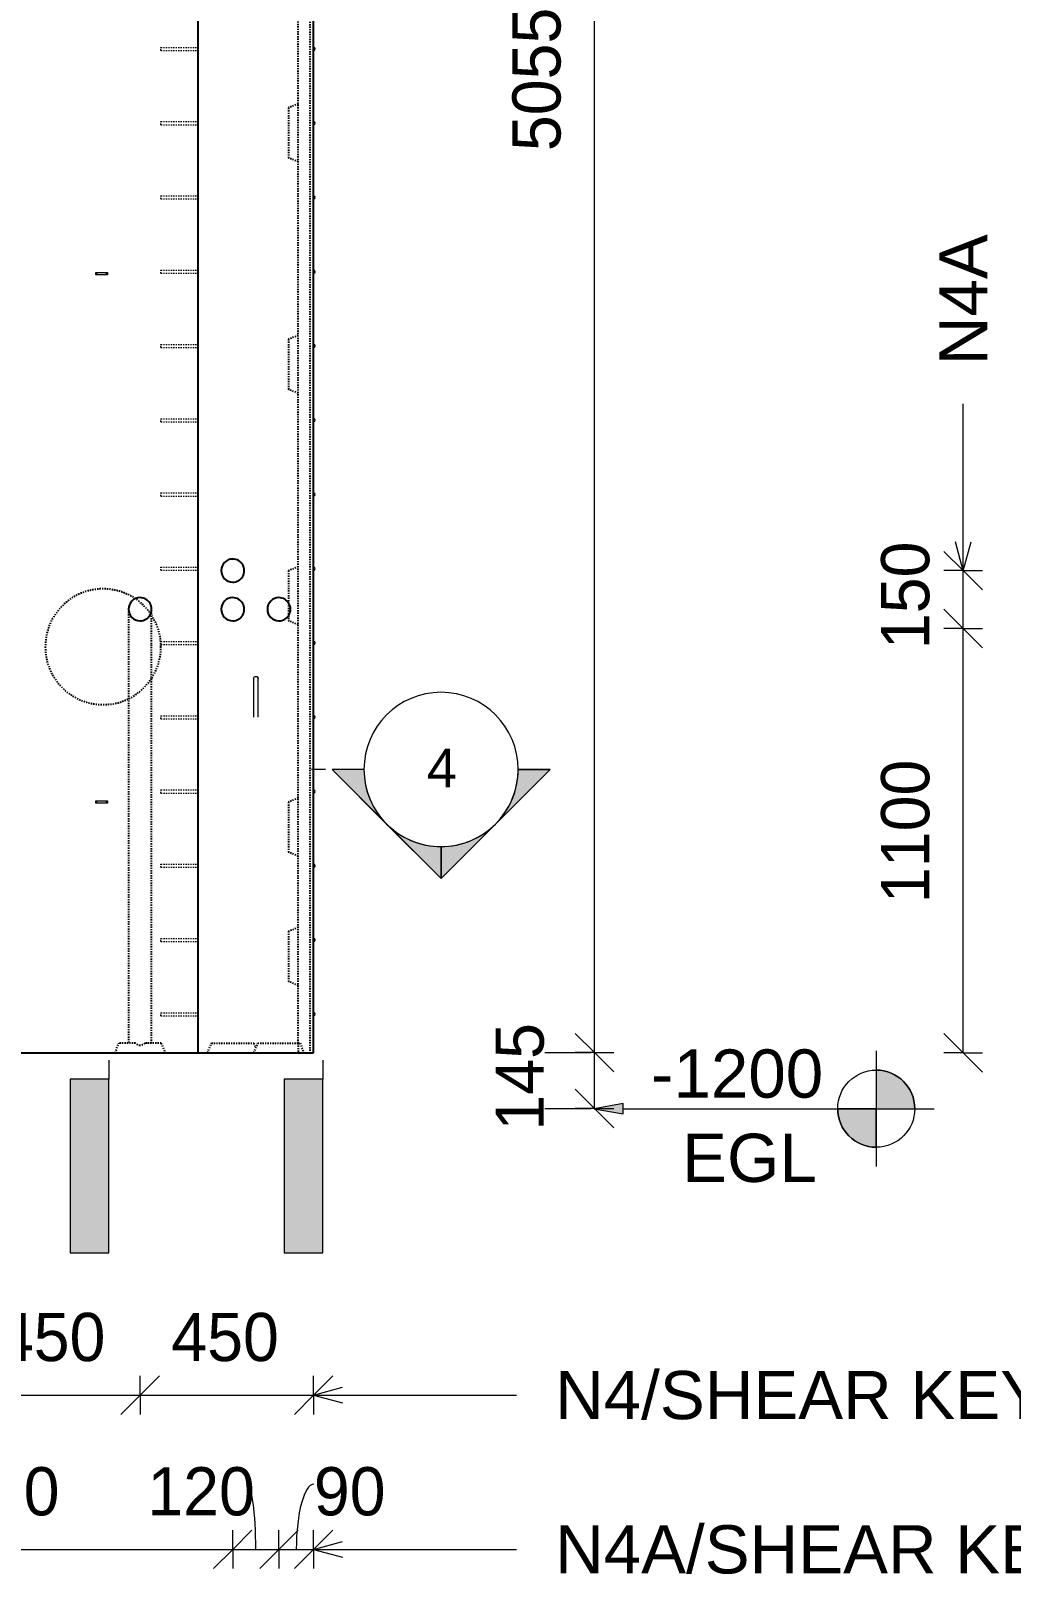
# Model space of a CAD drawing. Header units: millimetres. Extents: x -14784 to 1566, y -2747 to 9321.
# Drawn here: x -9119 to -6576, y -2747 to 1254 of the extents above; entities that cross this region are included whole.
import ezdxf

# ---------------------------------------------------------------- set-up
doc = ezdxf.new("R2010")
doc.units = ezdxf.units.MM
doc.linetypes.add('Dash', pattern=[6.36, 3.18, -3.18])
for name, color, linetype, lineweight in [('A-ANNO-DIMS', 211, 'Continuous', 9), ('A-ANNO-DIMS-50', 211, 'Continuous', 9), ('A-DETL-GENF', 92, 'Continuous', 18), ('A-DETL-MBND', 5, 'Continuous', 18), ('A-DETL-THIN', 151, 'Continuous', 18), ('A-GENM', 13, 'Continuous', 18), ('A-WALL', 113, 'Continuous', 25), ('A-WALL-HDLN', 110, 'Dash', 25), ('G-ANNO-SYMB', 111, 'Continuous', 9), ('G-ANNO-TEXT', 231, 'Continuous', 9), ('S-COLS', 52, 'Continuous', 18), ('S-RBAR', 171, 'Continuous', 18)]:
    doc.layers.add(name, color=color, linetype=linetype, lineweight=lineweight)
doc.styles.add('Arial', font='arial.ttf', dxfattribs={"height": 100})
doc.styles.add('Arial_1', font='arial.ttf', dxfattribs={"height": 125})
doc.styles.add('Nirmala UI Semilight', font='NirmalaS.ttf', dxfattribs={"height": 125})
doc.dimstyles.new('Arrow_Filled_-_2_5_NI_UI', dxfattribs={"dimscale": 304.8, "dimtxt": 130.920493, "dimasz": 0.328084, "dimexe": 0.164042, "dimexo": 0.0625, "dimgap": 0.164042, "dimtad": 1, "dimdec": 4, "dimzin": 0, "dimdsep": 46, "dimtxsty": 'Nirmala UI Semilight', "dimblk1": 'OBLIQUE', "dimblk2": 'OBLIQUE', "dimsah": 1, "dimcen": 0.09, "dimazin": 0, "dimtfac": 1, "dimtdec": 4, "dimtix": 1, "dimtmove": 1, "dimatfit": 3, "dimfxl": 0.164042, "dimfxlon": 1, "dimtvp": 1, "dimtolj": 1, "dimtzin": 0, "dimarcsym": 2})
doc.dimstyles.new('Arrow_Filled_-_2_5_NI_UI_1', dxfattribs={"dimscale": 304.8, "dimtxt": 130.920493, "dimasz": 0.328084, "dimexe": 0.164042, "dimexo": 0.0625, "dimgap": 0.164042, "dimtad": 1, "dimdec": 4, "dimzin": 0, "dimdsep": 46, "dimtxsty": 'Nirmala UI Semilight', "dimblk1": 'OBLIQUE', "dimblk2": 'OBLIQUE', "dimsah": 1, "dimcen": 0.09, "dimazin": 0, "dimtfac": 1, "dimtdec": 4, "dimtix": 1, "dimtmove": 0, "dimatfit": 3, "dimfxl": 0.164042, "dimfxlon": 1, "dimtvp": 1, "dimtolj": 1, "dimtzin": 0, "dimarcsym": 2})
doc.dimstyles.new('Arrow_Filled_-_2_5_NI_UI_2', dxfattribs={"dimscale": 304.8, "dimtxt": 130.920493, "dimasz": 0.328084, "dimexe": 0.164042, "dimexo": 0.0625, "dimgap": 0.164042, "dimtad": 1, "dimdec": 4, "dimzin": 0, "dimdsep": 46, "dimtxsty": 'Nirmala UI Semilight', "dimblk1": 'OBLIQUE', "dimblk2": 'OBLIQUE', "dimsah": 1, "dimcen": 0.09, "dimazin": 0, "dimtfac": 1, "dimtdec": 4, "dimtix": 1, "dimtmove": 2, "dimatfit": 3, "dimfxl": 0.164042, "dimfxlon": 1, "dimtvp": 1, "dimtolj": 1, "dimtzin": 0, "dimarcsym": 2})

# ---------------------------------------------------------------- blocks, each defined once
blk = doc.blocks.new('RR spread anchor face based - RR-SA-1_4-160-1726851-Elevation Front')
at = {"layer": 'A-GENM'}
for p, q in [((-9650.6, 627.8), (-9648.1, 627.8)), ((-9650.6, 621.8), (-9650.6, 627.8)), ((-9648.1, 621.8), (-9650.6, 621.8)), ((-9648.1, 627.8), (-9623.1, 627.8)), ((-9648.1, 621.8), (-9648.1, 627.8)), ((-9623.1, 621.8), (-9648.1, 621.8)), ((-9623.1, 627.8), (-9620.6, 627.8)), ((-9623.1, 621.8), (-9623.1, 627.8)), ((-9620.6, 621.8), (-9623.1, 621.8)), ((-9620.6, 627.8), (-9620.6, 621.8))]:
    blk.add_line(p, q, dxfattribs=at)
blk = doc.blocks.new('12_7Ø_ Lifting Insert_COLUMN - 12_9Ø Lifting insert-V2-Elevation Front')
at = {"layer": 'A-GENM'}
for p, q in [((-8538.2, 2175.5), (-8538.2, 2175.5)), ((-8533, 2163.9), (-8533, 2163.9)), ((-8538.2, 2075.5), (-8538.2, 2075.5)), ((-8533, 2063.9), (-8533, 2063.9))]:
    blk.add_line(p, q, dxfattribs=at)
at = {"layer": 'A-GENM', "flags": 128}
for points in [[(-8541.9, 2169.7), (-8539, 2175.1), (-8533, 2175.5), (-8529.3, 2170.6), (-8529.2, 2169.7)], [(-8541.9, 2169.7), (-8541.9, 2165.6), (-8541.9, 2154.1), (-8541.9, 2136.9), (-8541.9, 2116.9), (-8541.9, 2097.4), (-8541.9, 2081.5), (-8541.9, 2071.9), (-8541.9, 2069.7)], [(-8529.2, 2069.7), (-8529.2, 2073.8), (-8529.2, 2085.3), (-8529.2, 2102.5), (-8529.2, 2122.5), (-8529.2, 2142), (-8529.2, 2157.9), (-8529.2, 2167.5), (-8529.2, 2169.7)]]:
    blk.add_lwpolyline(points, dxfattribs=at)
blk = doc.blocks.new('Detail View - M_Section Tail - Filled Horizontal-14034-Elevation Front')
at = {"layer": 'G-ANNO-SYMB'}
blk.add_hatch(color=256, dxfattribs=at).paths.add_polyline_path([(-9985.3, 3634.4), (-9985.3, 3734.4), (-10435.3, 3734.4), (-10435.3, 3634.4)])
for p, q in [((-10435.3, 3634.4), (-10435.3, 3734.4)), ((-10435.3, 3734.4), (-9985.3, 3734.4)), ((-9985.3, 3734.4), (-9985.3, 3634.4)), ((-9985.3, 3634.4), (-10435.3, 3634.4))]:
    blk.add_line(p, q, dxfattribs=at)
blk = doc.blocks.new('DIMBLOCK44-Elevation Front')
at = {"layer": 'A-ANNO-DIMS-50'}
for p, q in [((-7656.9, -1394.7), (-7706.9, -1344.7)), ((-7656.9, -1394.7), (-7706.9, -1394.7)), ((-7656.9, -1539.7), (-7656.9, -1394.7)), ((-7656.9, -1394.7), (-7606.9, -1444.7)), ((-7656.9, -1394.7), (-7606.9, -1394.7)), ((-7656.9, -1539.7), (-7706.9, -1489.7)), ((-7656.9, -1539.7), (-7706.9, -1539.7)), ((-7656.9, -1539.7), (-7606.9, -1589.7)), ((-7656.9, -1539.7), (-7606.9, -1539.7))]:
    blk.add_line(p, q, dxfattribs=at)
at = {"layer": 'A-ANNO-DIMS-50', "color": 0, "insert": (-7913.6, -1596.9), "char_height": 125, "width": 311.353, "attachment_point": 1, "rotation": 90, "line_spacing_factor": 1.142579, "style": 'Nirmala UI Semilight'}
blk.add_mtext('145', dxfattribs=at)
blk = doc.blocks.new('_Oblique')
at = {"color": 0, "linetype": 'ByBlock', "lineweight": -2}
blk.add_line((-0.5, -0.5), (0.5, 0.5), dxfattribs=at)
blk = doc.blocks.new('DIMBLOCK45-Elevation Front')
at = {"layer": 'A-ANNO-DIMS-50'}
for p, q in [((-7656.9, 3660.3), (-7706.9, 3710.3)), ((-7656.9, 3660.3), (-7706.9, 3660.3)), ((-7656.9, -1394.7), (-7656.9, 3660.3)), ((-7656.9, 3660.3), (-7606.9, 3610.3)), ((-7656.9, 3660.3), (-7606.9, 3660.3)), ((-7656.9, -1394.7), (-7706.9, -1344.7)), ((-7656.9, -1394.7), (-7706.9, -1394.7)), ((-7656.9, -1394.7), (-7606.9, -1444.7)), ((-7656.9, -1394.7), (-7606.9, -1394.7))]:
    blk.add_line(p, q, dxfattribs=at)
at = {"layer": 'A-ANNO-DIMS-50', "color": 0, "insert": (-7870, 942.4), "char_height": 125, "width": 457.032, "attachment_point": 1, "rotation": 90, "line_spacing_factor": 1.142579, "style": 'Nirmala UI Semilight'}
blk.add_mtext('5055', dxfattribs=at)
blk = doc.blocks.new('DIMBLOCK90-Elevation Front')
at = {"layer": 'A-ANNO-DIMS-50'}
for p, q in [((-9285.5, -2282.5), (-9235.5, -2232.5)), ((-9285.5, -2282.5), (-9285.5, -2232.5)), ((-8835.8, -2282.5), (-8785.8, -2232.5)), ((-8835.8, -2282.5), (-8835.8, -2232.5)), ((-9285.5, -2282.5), (-9335.5, -2332.5)), ((-9285.5, -2282.5), (-8835.8, -2282.5)), ((-9285.5, -2282.5), (-9285.5, -2332.5)), ((-8835.8, -2282.5), (-8885.8, -2332.5)), ((-8835.8, -2282.5), (-8835.8, -2332.5))]:
    blk.add_line(p, q, dxfattribs=at)
at = {"layer": 'A-ANNO-DIMS-50', "color": 0, "insert": (-9204.7, -2069.4), "char_height": 125, "width": 345.63, "attachment_point": 1, "rotation": 0.0006, "line_spacing_factor": 1.142579, "style": 'Nirmala UI Semilight'}
blk.add_mtext('450', dxfattribs=at)
blk = doc.blocks.new('DIMBLOCK91-Elevation Front')
at = {"layer": 'A-ANNO-DIMS-50'}
for p, q in [((-8835.8, -2282.5), (-8785.8, -2232.5)), ((-8835.8, -2282.5), (-8835.8, -2232.5)), ((-8385.5, -2282.5), (-8335.5, -2232.5)), ((-8385.5, -2282.5), (-8385.5, -2232.5)), ((-8835.8, -2282.5), (-8885.8, -2332.5)), ((-8835.8, -2282.5), (-8385.5, -2282.5)), ((-8835.8, -2282.5), (-8835.8, -2332.5)), ((-8385.5, -2282.5), (-8435.5, -2332.5)), ((-8385.5, -2282.5), (-8385.5, -2332.5))]:
    blk.add_line(p, q, dxfattribs=at)
at = {"layer": 'A-ANNO-DIMS-50', "color": 0, "insert": (-8754.7, -2069.4), "char_height": 125, "width": 345.63, "attachment_point": 1, "rotation": 0.0006, "line_spacing_factor": 1.142579, "style": 'Nirmala UI Semilight'}
blk.add_mtext('450', dxfattribs=at)
blk = doc.blocks.new('DIMBLOCK95-Elevation Front')
at = {"layer": 'A-ANNO-DIMS-50'}
for p, q in [((-9885.5, -2682.5), (-9835.5, -2632.5)), ((-9885.5, -2682.5), (-9885.5, -2632.5)), ((-8595.5, -2682.5), (-8545.5, -2632.5)), ((-8595.5, -2682.5), (-8595.5, -2632.5)), ((-9885.5, -2682.5), (-9935.5, -2732.5)), ((-9885.5, -2682.5), (-8595.5, -2682.5)), ((-9885.5, -2682.5), (-9885.5, -2732.5)), ((-8595.5, -2682.5), (-8645.5, -2732.5)), ((-8595.5, -2682.5), (-8595.5, -2732.5))]:
    blk.add_line(p, q, dxfattribs=at)
at = {"layer": 'A-ANNO-DIMS-50', "color": 0, "insert": (-9416.7, -2469.4), "char_height": 125, "width": 422.754, "attachment_point": 1, "rotation": 0.0006, "line_spacing_factor": 1.142579, "style": 'Nirmala UI Semilight'}
blk.add_mtext('1290', dxfattribs=at)
blk = doc.blocks.new('DIMBLOCK96-Elevation Front')
at = {"layer": 'A-ANNO-DIMS-50'}
for p, q in [((-8595.5, -2682.5), (-8545.5, -2632.5)), ((-8595.5, -2682.5), (-8595.5, -2632.5)), ((-8475.5, -2682.5), (-8425.5, -2632.5)), ((-8475.5, -2682.5), (-8475.5, -2632.5)), ((-8595.5, -2682.5), (-8645.5, -2732.5)), ((-8595.5, -2682.5), (-8475.5, -2682.5)), ((-8595.5, -2682.5), (-8595.5, -2732.5)), ((-8475.5, -2682.5), (-8525.5, -2732.5)), ((-8475.5, -2682.5), (-8475.5, -2732.5))]:
    blk.add_line(p, q, dxfattribs=at)
blk.add_ellipse((-8559.8, -2682.5), major_axis=(0, 169), ratio=0.143783, start_param=4.712389, end_param=6.283185, dxfattribs=at)
at = {"layer": 'A-ANNO-DIMS-50', "color": 0, "insert": (-8816.9, -2469.4), "char_height": 125, "width": 308.496, "attachment_point": 1, "rotation": 0.0006, "line_spacing_factor": 1.142579, "style": 'Nirmala UI Semilight'}
blk.add_mtext('120', dxfattribs=at)
blk = doc.blocks.new('DIMBLOCK97-Elevation Front')
at = {"layer": 'A-ANNO-DIMS-50'}
for p, q in [((-8475.5, -2682.5), (-8425.5, -2632.5)), ((-8475.5, -2682.5), (-8475.5, -2632.5)), ((-8385.5, -2682.5), (-8335.5, -2632.5)), ((-8385.5, -2682.5), (-8385.5, -2632.5)), ((-8475.5, -2682.5), (-8525.5, -2732.5)), ((-8475.5, -2682.5), (-8385.5, -2682.5)), ((-8475.5, -2682.5), (-8475.5, -2732.5)), ((-8385.5, -2682.5), (-8435.5, -2732.5)), ((-8385.5, -2682.5), (-8385.5, -2732.5))]:
    blk.add_line(p, q, dxfattribs=at)
blk.add_ellipse((-8385, -2682.5), major_axis=(0, 169), ratio=0.269318, start_param=0, end_param=1.570796, dxfattribs=at)
at = {"layer": 'A-ANNO-DIMS-50', "color": 0, "insert": (-8385, -2469.4), "char_height": 125, "width": 228.516, "attachment_point": 1, "rotation": 0.0006, "line_spacing_factor": 1.142579, "style": 'Nirmala UI Semilight'}
blk.add_mtext('90', dxfattribs=at)
blk = doc.blocks.new('Detail View - M_Section Head - Filled SHOP DWG-1002450-Elevation Front')
at = {"layer": 'G-ANNO-SYMB'}
h = blk.add_hatch(color=256, dxfattribs=at)
edge = h.paths.add_edge_path()
edge.add_line((-8337.9, 3734.4), (-8255, 3734.4))
edge.add_arc((-8055, 3734.4), 200, 180, 225)
edge.add_line((-8196.4, 3593), (-8337.9, 3734.4))
h = blk.add_hatch(color=256, dxfattribs=at)
edge = h.paths.add_edge_path()
edge.add_line((-7772.2, 3734.4), (-7913.6, 3593))
edge.add_arc((-8055, 3734.4), 200, 315, 360)
edge.add_line((-7855, 3734.4), (-7772.2, 3734.4))
h = blk.add_hatch(color=256, dxfattribs=at)
edge = h.paths.add_edge_path()
edge.add_line((-8055, 3451.6), (-8196.4, 3593))
edge.add_arc((-8055, 3734.4), 200, 225, 270)
edge.add_line((-8055, 3534.4), (-8055, 3451.6))
h = blk.add_hatch(color=256, dxfattribs=at)
edge = h.paths.add_edge_path()
edge.add_line((-8055, 3451.6), (-8055, 3534.4))
edge.add_arc((-8055, 3734.4), 200, 270, 315)
edge.add_line((-7913.6, 3593), (-8055, 3451.6))
for p, q in [((-8055, 3451.6), (-8337.9, 3734.4)), ((-8255, 3734.4), (-8337.9, 3734.4)), ((-8337.9, 3734.4), (-8196.4, 3593)), ((-8255, 3734.4), (-8337.9, 3734.4)), ((-8055, 3451.6), (-7772.2, 3734.4)), ((-7913.6, 3593), (-7772.2, 3734.4)), ((-7855, 3734.4), (-7772.2, 3734.4)), ((-7772.2, 3734.4), (-7855, 3734.4)), ((-8196.4, 3593), (-8055, 3451.6)), ((-8055, 3451.6), (-7913.6, 3593)), ((-8055, 3534.4), (-8055, 3451.6)), ((-8055, 3451.6), (-8055, 3534.4))]:
    blk.add_line(p, q, dxfattribs=at)
for start, end in [(360, 180), (180, 360), (180, 225), (315, 0), (225, 270), (270, 315)]:
    blk.add_arc((-8055, 3734.4), 200, start, end, dxfattribs=at)
blk = doc.blocks.new('DIMBLOCK101-Elevation Front')
at = {"layer": 'A-ANNO-DIMS-50'}
for p, q in [((-6700.3, -295.1), (-6750.3, -245.1)), ((-6700.3, -295.1), (-6750.3, -295.1)), ((-6700.3, -1395.1), (-6700.3, -295.1)), ((-6700.3, -295.1), (-6650.3, -345.1)), ((-6700.3, -295.1), (-6650.3, -295.1)), ((-6700.3, -1395.1), (-6750.3, -1345.1)), ((-6700.3, -1395.1), (-6750.3, -1395.1)), ((-6700.3, -1395.1), (-6650.3, -1445.1)), ((-6700.3, -1395.1), (-6650.3, -1395.1))]:
    blk.add_line(p, q, dxfattribs=at)
at = {"layer": 'A-ANNO-DIMS-50', "color": 0, "insert": (-6913.4, -1007), "char_height": 125, "width": 388.477, "attachment_point": 1, "rotation": 90, "line_spacing_factor": 1.142579, "style": 'Nirmala UI Semilight'}
blk.add_mtext('1100', dxfattribs=at)
blk = doc.blocks.new('DIMBLOCK102-Elevation Front')
at = {"layer": 'A-ANNO-DIMS-50'}
for p, q in [((-6700.3, -145.1), (-6750.3, -95.1)), ((-6700.3, -145.1), (-6750.3, -145.1)), ((-6700.3, -295.1), (-6700.3, -145.1)), ((-6700.3, -145.1), (-6650.3, -195.1)), ((-6700.3, -145.1), (-6650.3, -145.1)), ((-6700.3, -295.1), (-6750.3, -245.1)), ((-6700.3, -295.1), (-6750.3, -295.1)), ((-6700.3, -295.1), (-6650.3, -345.1)), ((-6700.3, -295.1), (-6650.3, -295.1))]:
    blk.add_line(p, q, dxfattribs=at)
at = {"layer": 'A-ANNO-DIMS-50', "color": 0, "insert": (-6913.4, -348.7), "char_height": 125, "width": 308.496, "attachment_point": 1, "rotation": 90, "line_spacing_factor": 1.142579, "style": 'Nirmala UI Semilight'}
blk.add_mtext('150', dxfattribs=at)

msp = doc.modelspace()

# ---------------------------------------------------------------- hatches: boundary and pattern name
at = {"layer": 'A-DETL-GENF'}
h = msp.add_hatch(color=7, dxfattribs=at)
h.paths.add_polyline_path([(-7582.28122, -1553.49226), (-7582.2815, -1526.76618), (-7657.59784, -1540.0473)])
h.paths.add_polyline_path([(-6926.05791, -1540.03965), (-6826.05791, -1540.03861), (-6829.4656, -1514.15674), (-6839.45589, -1490.03875), (-6855.34797, -1469.32824), (-6876.05881, -1453.43659), (-6900.17701, -1443.4468), (-6926.05895, -1440.03965)])
msp.add_hatch(color=7, dxfattribs=at).paths.add_polyline_path([(-6926.05791, -1640.03965), (-6926.05791, -1540.03965), (-7026.05791, -1540.03965), (-7022.65049, -1565.92156), (-7012.66045, -1590.03965), (-6996.76859, -1610.75033), (-6976.05791, -1626.6422), (-6951.93981, -1636.63224)])

# ---------------------------------------------------------------- linework, layer by layer
at = {"layer": 'A-DETL-MBND'}
for p, q in [((-7785.61992, -1394.67707), (-7665.61992, -1394.67707)), ((-6926.05948, -1390.03965), (-6926.05634, -1690.03965)), ((-7785.61992, -1539.67707), (-7665.61992, -1539.67707)), ((-7582.28136, -1540.03809), (-6776.05791, -1540.03809))]:
    msp.add_line(p, q, dxfattribs=at)
msp.add_circle((-6926.05791, -1540.03965), 100, dxfattribs=at)
at = {"layer": 'A-DETL-THIN'}
for p, q in [((-6926.05895, -1440.03965), (-6926.05791, -1540.03965)), ((-7582.2815, -1526.76618), (-7657.59784, -1540.0473)), ((-7657.59784, -1540.0473), (-7582.28122, -1553.49226)), ((-7582.28122, -1553.49226), (-7582.2815, -1526.76618)), ((-6926.05791, -1540.03965), (-7026.05791, -1540.03965)), ((-6926.05791, -1540.03965), (-6826.05791, -1540.03861)), ((-6926.05791, -1640.03965), (-6926.05791, -1540.03965))]:
    msp.add_line(p, q, dxfattribs=at)
for start, end in [(0.00059865, 90.00059865), (180, 270)]:
    msp.add_arc((-6926.05791, -1540.03965), 100, start, end, dxfattribs=at)
at = {"layer": 'A-WALL'}
for p, q in [((-8685.6254, 3039.84245), (-8685.57906, -1395.15755)), ((-8385.56335, -1395.15441), (-8385.60969, 3039.84559)), ((-9845.56536, -1395.17072), (-8685.57906, -1395.1586)), ((-8685.57906, -1395.15755), (-8685.58138, -1395.1586)), ((-8685.57906, -1395.15755), (-8385.56335, -1395.15441))]:
    msp.add_line(p, q, dxfattribs=at)
at = {"layer": 'A-WALL', "flags": 128}
msp.add_lwpolyline([(-8805.79378, -250.22085), (-8805.79356, -245.29831), (-8805.79351, -245.1599)], dxfattribs=at)
at = {"layer": 'A-WALL'}
for centre, start, end in [((-8595.57709, -145.15734), 90.00059865, 270.00059865), ((-8595.57709, -145.15734), 270.00059865, 90.00059865), ((-8835.79339, -245.16017), 90.00059865, 270.00059865), ((-8835.79339, -245.16017), 270.00059865, 90.00059865), ((-8595.57536, -245.1566), 90.00059865, 270.00059865), ((-8595.57536, -245.1566), 270.00059865, 90.00059865), ((-8475.57536, -245.15535), 90.00059865, 270.00059865), ((-8475.57536, -245.15535), 270.00059865, 90.00059865)]:
    msp.add_arc(centre, 30, start, end, dxfattribs=at)
at = {"layer": 'A-WALL-HDLN'}
for p, q in [((-8395.62297, 3650.29328), (-8395.57026, -1395.15662)), ((-8425.56562, -1370.15588), (-8425.6117, 3039.84412)), ((-8425.59325, 1064.84402), (-8450.59326, 1054.8437)), ((-8450.59326, 1054.8437), (-8450.59191, 924.8437)), ((-8425.59169, 914.84402), (-8450.59191, 924.8437)), ((-8425.58698, 464.84402), (-8450.587, 454.8437)), ((-8450.587, 454.8437), (-8450.58564, 324.8437)), ((-8425.58542, 314.84402), (-8450.58564, 324.8437)), ((-8425.58072, -135.15598), (-8450.58073, -145.1563)), ((-8450.58073, -145.1563), (-8450.57985, -228.78982)), ((-8450.57985, -228.9528), (-8450.57951, -261.35738)), ((-8450.57951, -261.52036), (-8450.57937, -275.1563)), ((-8425.57915, -285.15598), (-8450.57937, -275.1563)), ((-8865.79361, -335.161), (-8865.78279, -1370.161)), ((-8805.78279, -1370.16038), (-8805.79361, -335.16038)), ((-8425.57445, -735.15598), (-8450.57446, -745.1563)), ((-8450.57446, -745.1563), (-8450.5731, -875.1563)), ((-8425.57288, -885.15598), (-8450.5731, -875.1563)), ((-8425.56899, -1070.15598), (-8450.569, -1080.1563)), ((-8450.569, -1080.1563), (-8450.56764, -1210.1563)), ((-8425.56742, -1220.15598), (-8450.56764, -1210.1563)), ((-8900.7821, -1395.16117), (-8890.78248, -1370.16112)), ((-8847.77206, -1370.16067), (-8890.78248, -1370.16112)), ((-8780.78248, -1370.15997), (-8823.7929, -1370.16042)), ((-8780.78248, -1370.15997), (-8770.7821, -1395.15981)), ((-8660.5665, -1395.15872), (-8650.56688, -1370.15866)), ((-8650.56688, -1370.15866), (-8540.56688, -1370.15751)), ((-8540.56688, -1370.15751), (-8535.59304, -1382.59156)), ((-8540.56566, -1395.15708), (-8530.56592, -1370.15698)), ((-8530.56592, -1370.15698), (-8425.56562, -1370.15588)), ((-8425.56594, -1370.15602), (-8425.56579, -1395.15607)), ((-8425.51615, -1370.15656), (-8420.56744, -1370.15652)), ((-8420.56744, -1370.15652), (-8410.56721, -1395.15643))]:
    msp.add_line(p, q, dxfattribs=at)
at = {"layer": 'A-WALL-HDLN', "flags": 128}
for points in [[(-8865.79353, -245.53945), (-8865.79378, -249.26237), (-8865.79393, -261.19371), (-8865.79397, -279.86703), (-8865.79387, -303.58029), (-8865.79366, -330.17204), (-8865.79361, -335.161)], [(-8805.79361, -335.16038), (-8805.79384, -308.29996), (-8805.79396, -283.88779), (-8805.79395, -264.14901), (-8805.79381, -250.88279), (-8805.79378, -250.22317)], [(-8835.78238, -1376.41053), (-8838.8605, -1376.01474), (-8841.90613, -1374.83148), (-8844.88714, -1372.87323), (-8847.77206, -1370.16067)], [(-8823.7929, -1370.16042), (-8826.67773, -1372.87304), (-8829.65868, -1374.83135), (-8832.70428, -1376.01468), (-8835.78238, -1376.41053)]]:
    msp.add_lwpolyline(points, dxfattribs=at)
at = {"layer": 'A-WALL-HDLN'}
for start, end in [(0.00059865, 180.00059865), (180.00059864, 327.46207593), (327.52450961, 0.00059865)]:
    msp.add_arc((-8931.71277, -342.50598), 150, start, end, dxfattribs=at)
for start_param, end_param in [(1.9819226389, 2.2396245485), (0.901945063, 1.1596469127)]:
    msp.add_ellipse((-8835.78279, -1370.16069), major_axis=(30, 0.00031), ratio=0.0000052538, start_param=start_param, end_param=end_param, dxfattribs=at)
at = {"layer": 'G-ANNO-SYMB'}
for p, q in [((-8355.01226, -660.60102), (-8391.17435, -660.60102)), ((-8916.94069, -1414.49393), (-8916.94069, -1463.33759)), ((-8361.94069, -1414.49393), (-8361.94069, -1463.33759))]:
    msp.add_line(p, q, dxfattribs=at)
at = {"layer": 'G-ANNO-TEXT', "color": 250}
for p, q in [((-6700.13397, -145.26227), (-6700.13849, 287.37179)), ((-6700.13397, -145.26227), (-6720.23094, -70.26248)), ((-6700.13397, -145.26227), (-6680.03856, -70.26206)), ((-8385.76304, -2282.44843), (-8310.76325, -2262.35145)), ((-8385.76304, -2282.44843), (-7859.13045, -2282.44292)), ((-8385.76304, -2282.44843), (-8310.76283, -2302.54383)), ((-8385.75886, -2682.44843), (-8310.75907, -2662.35145)), ((-8385.75886, -2682.44843), (-7859.12627, -2682.44292)), ((-8385.75886, -2682.44843), (-8310.75865, -2702.54383))]:
    msp.add_line(p, q, dxfattribs=at)
at = {"layer": 'S-COLS'}
for q in [(-8385.60969, 3039.84559), (-8685.56335, -1395.15754)]:
    msp.add_line((-8385.56335, -1395.15441), q, dxfattribs=at)
at = {"layer": 'S-RBAR', "linetype": 'Dash'}
for p, q in [((-8781.59299, 1211.34022), (-8685.6063, 1211.34123)), ((-8781.5929, 1203.34022), (-8781.59299, 1211.34022)), ((-8781.5929, 1203.34022), (-8685.60621, 1203.34123)), ((-8781.59097, 1018.84022), (-8685.60428, 1018.84123)), ((-8781.59089, 1010.84022), (-8781.59097, 1018.84022)), ((-8781.59089, 1010.84022), (-8685.6042, 1010.84123)), ((-8781.58896, 826.34022), (-8685.60227, 826.34123)), ((-8781.58888, 818.34022), (-8781.58896, 826.34022)), ((-8781.58888, 818.34022), (-8685.60219, 818.34123)), ((-8781.58695, 633.84022), (-8685.60026, 633.84123)), ((-8781.58687, 625.84022), (-8781.58695, 633.84022)), ((-8781.58687, 625.84022), (-8685.60018, 625.84123)), ((-8781.58494, 441.34022), (-8685.59825, 441.34123)), ((-8781.58486, 433.34022), (-8781.58494, 441.34022)), ((-8781.58486, 433.34022), (-8685.59817, 433.34123)), ((-8781.58293, 248.84022), (-8685.59624, 248.84123)), ((-8781.58285, 240.84022), (-8781.58293, 248.84022)), ((-8781.58285, 240.84022), (-8685.59616, 240.84123)), ((-8781.58092, 56.34022), (-8685.59423, 56.34123)), ((-8781.58083, 48.34022), (-8781.58092, 56.34022)), ((-8781.58083, 48.34022), (-8685.59414, 48.34123)), ((-8781.57891, -136.15978), (-8685.59222, -136.15877)), ((-8781.57882, -144.15978), (-8781.57891, -136.15978)), ((-8781.57882, -144.15978), (-8685.59213, -144.15877)), ((-8781.57689, -328.65978), (-8685.5902, -328.65877)), ((-8781.57681, -336.65978), (-8781.57689, -328.65978)), ((-8781.57681, -336.65978), (-8685.59012, -336.65877)), ((-8781.57488, -521.15978), (-8685.58819, -521.15877)), ((-8781.5748, -529.15978), (-8781.57488, -521.15978)), ((-8781.5748, -529.15978), (-8685.58811, -529.15877)), ((-8781.57287, -713.65978), (-8685.58618, -713.65877)), ((-8781.57279, -721.65978), (-8781.57287, -713.65978)), ((-8781.57279, -721.65978), (-8685.5861, -721.65877)), ((-8781.57086, -906.15978), (-8685.58417, -906.15877)), ((-8781.57078, -914.15978), (-8781.57086, -906.15978)), ((-8781.57078, -914.15978), (-8685.58409, -914.15877)), ((-8781.56885, -1098.65978), (-8685.58216, -1098.65877)), ((-8781.56877, -1106.65978), (-8781.56885, -1098.65978)), ((-8781.56877, -1106.65978), (-8685.58208, -1106.65877)), ((-8781.56684, -1291.15978), (-8685.58015, -1291.15877)), ((-8781.56675, -1299.15978), (-8781.56684, -1291.15978)), ((-8781.56675, -1299.15978), (-8685.58006, -1299.15877))]:
    msp.add_line(p, q, dxfattribs=at)
at = {"layer": 'S-RBAR'}
for centre, start, end in [((-8385.59318, 1207.34426), 270.03878671, 89.96241059), ((-8385.59116, 1014.84426), 270.03878671, 89.96241059), ((-8385.58915, 822.34426), 270.03878671, 89.96241059), ((-8385.58714, 629.84426), 270.03878671, 89.96241059), ((-8385.58513, 437.34426), 270.03878671, 89.96241059), ((-8385.58312, 244.84426), 270.03878671, 89.96241059), ((-8385.58111, 52.34426), 270.03878671, 89.96241059), ((-8385.5791, -140.15574), 60.00059865, 89.96241059), ((-8385.5791, -140.15574), 270.03878671, 300.00059865), ((-8385.5791, -140.15574), 300.00651659, 59.9933701), ((-8385.57708, -332.65574), 270.03878671, 89.96241059), ((-8385.57507, -525.15574), 270.03878671, 89.96241059), ((-8385.57306, -717.65574), 270.03878671, 89.96241059), ((-8385.57105, -910.15574), 270.03878671, 89.96241059), ((-8385.56904, -1102.65574), 270.03878671, 89.96241059), ((-8385.56703, -1295.15574), 270.03878671, 89.96241059)]:
    msp.add_arc(centre, 4, start, end, dxfattribs=at)

# ---------------------------------------------------------------- block references
at = {"layer": 'A-GENM'}
for name, p in [('RR spread anchor face based - RR-SA-1_4-160-1726851-Elevation Front', (700, 0.00731)), ('12_7Ø_ Lifting Insert_COLUMN - 12_9Ø Lifting insert-V2-Elevation Front', (0.00284, -2594.76806)), ('RR spread anchor face based - RR-SA-1_4-160-1726851-Elevation Front', (700.01431, -1369.99269))]:
    msp.add_blockref(name, p, dxfattribs=at)
at = {"layer": 'G-ANNO-SYMB'}
msp.add_blockref('Detail View - M_Section Head - Filled SHOP DWG-1002450-Elevation Front', (0, -4395), dxfattribs=at)
at = {"layer": 'G-ANNO-SYMB', "extrusion": (0, 0, -1), "rotation": 90.00000000000105}
for p in [(12651.33967, 8521.92266), (12096.33967, 8521.92266)]:
    msp.add_blockref('Detail View - M_Section Tail - Filled Horizontal-14034-Elevation Front', p, dxfattribs=at)

# ---------------------------------------------------------------- texts
at = {"layer": 'G-ANNO-SYMB', "insert": (-8091.70373, -606.76717), "char_height": 100, "width": 96.2025, "attachment_point": 1, "style": 'Arial'}
msp.add_mtext('4', dxfattribs=at)
at = {"layer": 'G-ANNO-TEXT', "color": 7, "char_height": 125, "attachment_point": 1, "style": 'Arial_1'}
for s, insert, width, rotation in [('N4A', (-6762.63953, 387.37078), 408.860625, 90), ('EGL', (-7429.52154, -1604.97557), 420.8859375, 0.00059865), ('N4/SHEAR KEY', (-7759.1311, -2219.94188), 1535.2315625, 0.00059865), ('N4A/SHEAR KEY', (-7759.12692, -2619.94188), 1675.526875, 0.00059865)]:
    msp.add_mtext(s, dxfattribs=dict(at, insert=insert, width=width, rotation=rotation))
at = {"layer": 'G-ANNO-TEXT', "color": 7, "insert": (-7510.19896, -1386.4634), "char_height": 125, "width": 537.130625, "attachment_point": 1, "style": 'Arial_1'}
msp.add_mtext('-1200', dxfattribs=at)

# ---------------------------------------------------------------- dimensions: what is measured, and where the dimension line sits
at = {"layer": 'A-ANNO-DIMS'}
for base, p1, p2, angle, override, picture, middle in [((-7656.93529, 3660.32293), (-7706.93529, -1394.67707), (-7706.93529, 3660.32293), 90, {"dimpost": '<>', "dimfxl": 5055}, 'DIMBLOCK45-Elevation Front', (-7771.52734, 1132.82293)), ((-6700.31806, -145.12894), (-6750.3165, -295.12947), (-6750.31806, -145.12947), 270.00059865, {"dimpost": '<>', "dimfxl": 150}, 'DIMBLOCK102-Elevation Front', (-6585.37655, -220.12774)), ((-6700.3165, -295.12894), (-6750.305, -1395.12874), (-6750.3165, -295.12947), 270.00059865, {"dimpost": '<>', "dimfxl": 1099.999268}, 'DIMBLOCK101-Elevation Front', (-6585.37002, -845.12738)), ((-8835.75087, -2282.47814), (-9285.53538, -2232.48284), (-8835.75139, -2232.47814), 0.00059864, {"dimpost": '<>', "dimfxl": 449.783984}, 'DIMBLOCK90-Elevation Front', (-9060.64406, -2167.88844)), ((-8385.53516, -2282.47344), (-8835.75139, -2232.47814), (-8385.53568, -2232.47344), 0.00059864, {"dimpost": '<>', "dimfxl": 450.215714}, 'DIMBLOCK91-Elevation Front', (-8610.64421, -2167.88374)), ((-8595.53098, -2682.47563), (-9885.5312, -2632.48911), (-8595.5315, -2632.47563), 0.00059864, {"dimpost": '<>', "dimfxl": 1289.999698}, 'DIMBLOCK95-Elevation Front', (-9240.53203, -2567.49806))]:
    dim = msp.add_linear_dim(base=base, p1=p1, p2=p2, angle=angle, dimstyle='Arrow_Filled_-_2_5_NI_UI_1', override=override, dxfattribs=at)
    dim.commit()
    dim.dimension.update_dxf_attribs({"geometry": picture, "text_midpoint": middle})
dim = msp.add_linear_dim(base=(-7656.93529, -1394.67707), p1=(-7706.93529, -1539.67707), p2=(-7706.93529, -1394.67707), angle=90, dimstyle='Arrow_Filled_-_2_5_NI_UI_2', override={"dimpost": '<>', "dimfxl": 145}, dxfattribs=at)
dim.commit()
dim.dimension.update_dxf_attribs({"geometry": 'DIMBLOCK44-Elevation Front', "text_midpoint": (-7830.25134, -1441.23101), "dimtype": 160, "text_rotation": 90})
for base, p1, p2, override, picture, middle in [((-8475.53098, -2682.47438), (-8595.5315, -2632.47563), (-8475.5315, -2632.47438), {"dimpost": '<>', "dimfxl": 120}, 'DIMBLOCK96-Elevation Front', (-8662.66641, -2552.72371)), ((-8385.53098, -2682.47344), (-8475.5315, -2632.47438), (-8385.5315, -2632.47344), {"dimpost": '<>', "dimfxl": 90}, 'DIMBLOCK97-Elevation Front', (-8270.75474, -2552.71961))]:
    dim = msp.add_linear_dim(base=base, p1=p1, p2=p2, angle=0.00059864, dimstyle='Arrow_Filled_-_2_5_NI_UI', override=override, dxfattribs=at)
    dim.commit()
    dim.dimension.update_dxf_attribs({"geometry": picture, "text_midpoint": middle, "dimtype": 160})

doc.saveas('drawing.dxf')
